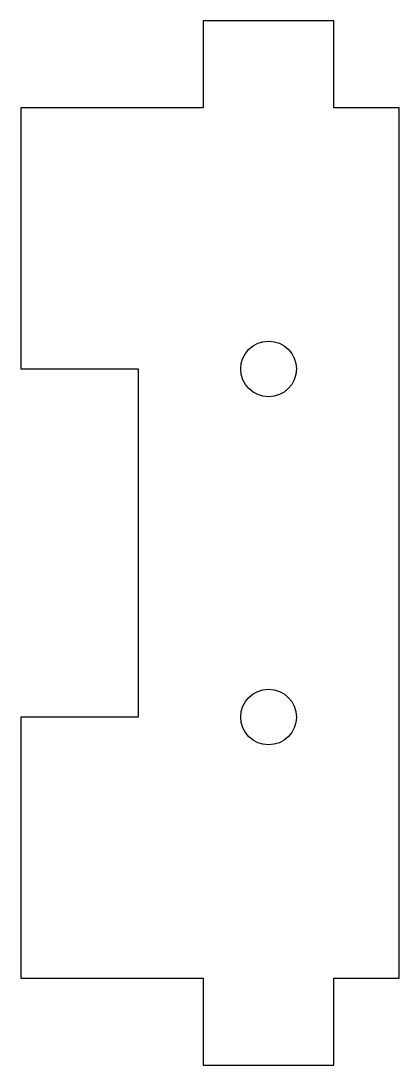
# Model space of a CAD drawing. Header units: millimetres. Extents: x -21.7 to 0, y -5 to 55.
import ezdxf

# ---------------------------------------------------------------- set-up
doc = ezdxf.new("R2010")
doc.units = ezdxf.units.MM

msp = doc.modelspace()

# ---------------------------------------------------------------- linework, layer by layer
msp.add_lwpolyline([(-21.731, 35), (-15, 35), (-15, 15), (-21.731, 15), (-21.731, 0), (-11.25, 0), (-11.25, -5), (-3.75, -5), (-3.75, 0), (0, 0), (0, 50), (-3.75, 50), (-3.75, 55), (-11.25, 55), (-11.25, 50), (-21.731, 50)], close=True)
for centre in [(-7.5, 35), (-7.5, 15)]:
    msp.add_circle(centre, 1.6)

doc.saveas('drawing.dxf')
